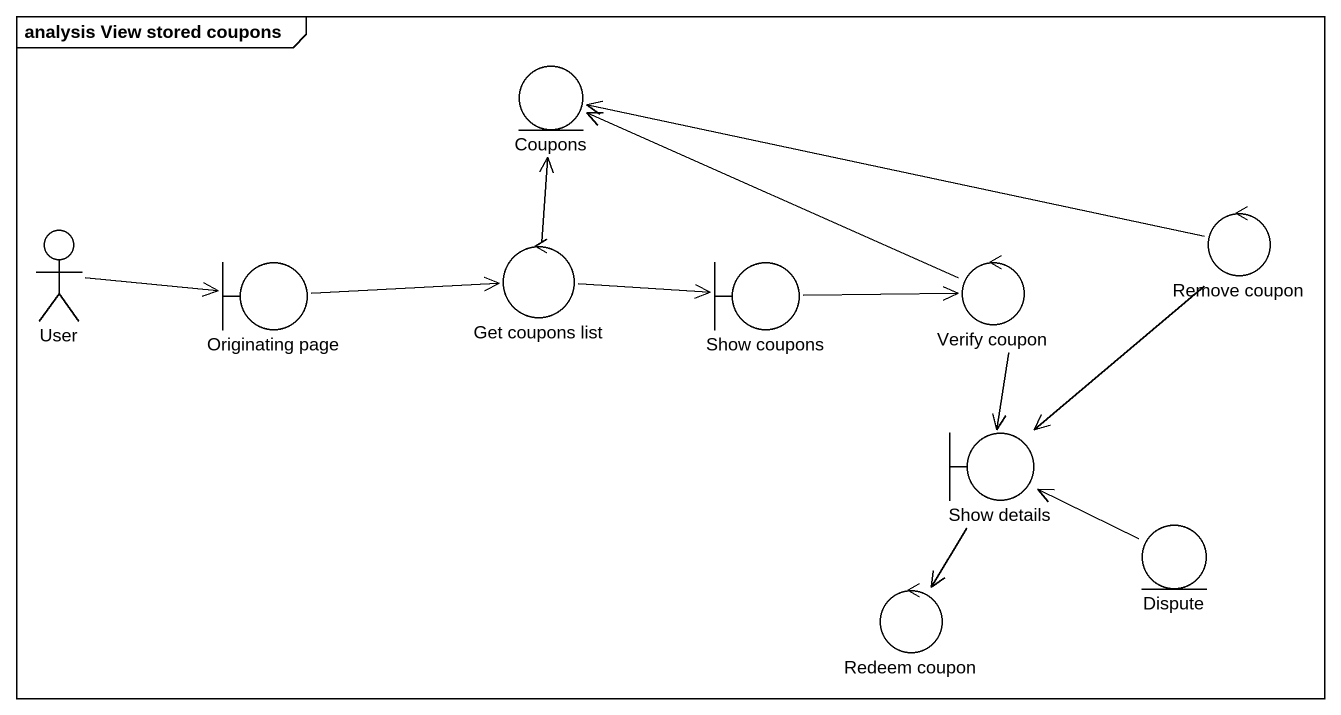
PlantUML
@startuml
mainframe analysis View stored coupons
entity Coupons
actor User
boundary "Originating page" as Originating_page
control "Get coupons list" as Get_coupons_list
boundary "Show coupons" as Show_coupons
control "Verify coupon" as Verify_coupon
control "Remove coupon" as Remove_coupon
boundary "Show details" as Show_details
entity Dispute
control "Redeem coupon" as Redeem_coupon
User -right-> Originating_page
Originating_page -right-> Get_coupons_list
Get_coupons_list -up-> Coupons
Get_coupons_list -right-> Show_coupons
Show_coupons -right-> Verify_coupon
Verify_coupon -left-> Coupons
Verify_coupon --> Show_details
Remove_coupon -left-> Coupons
Remove_coupon --> Show_details
Show_details --> Redeem_coupon
Dispute -left-> Show_details
@enduml
